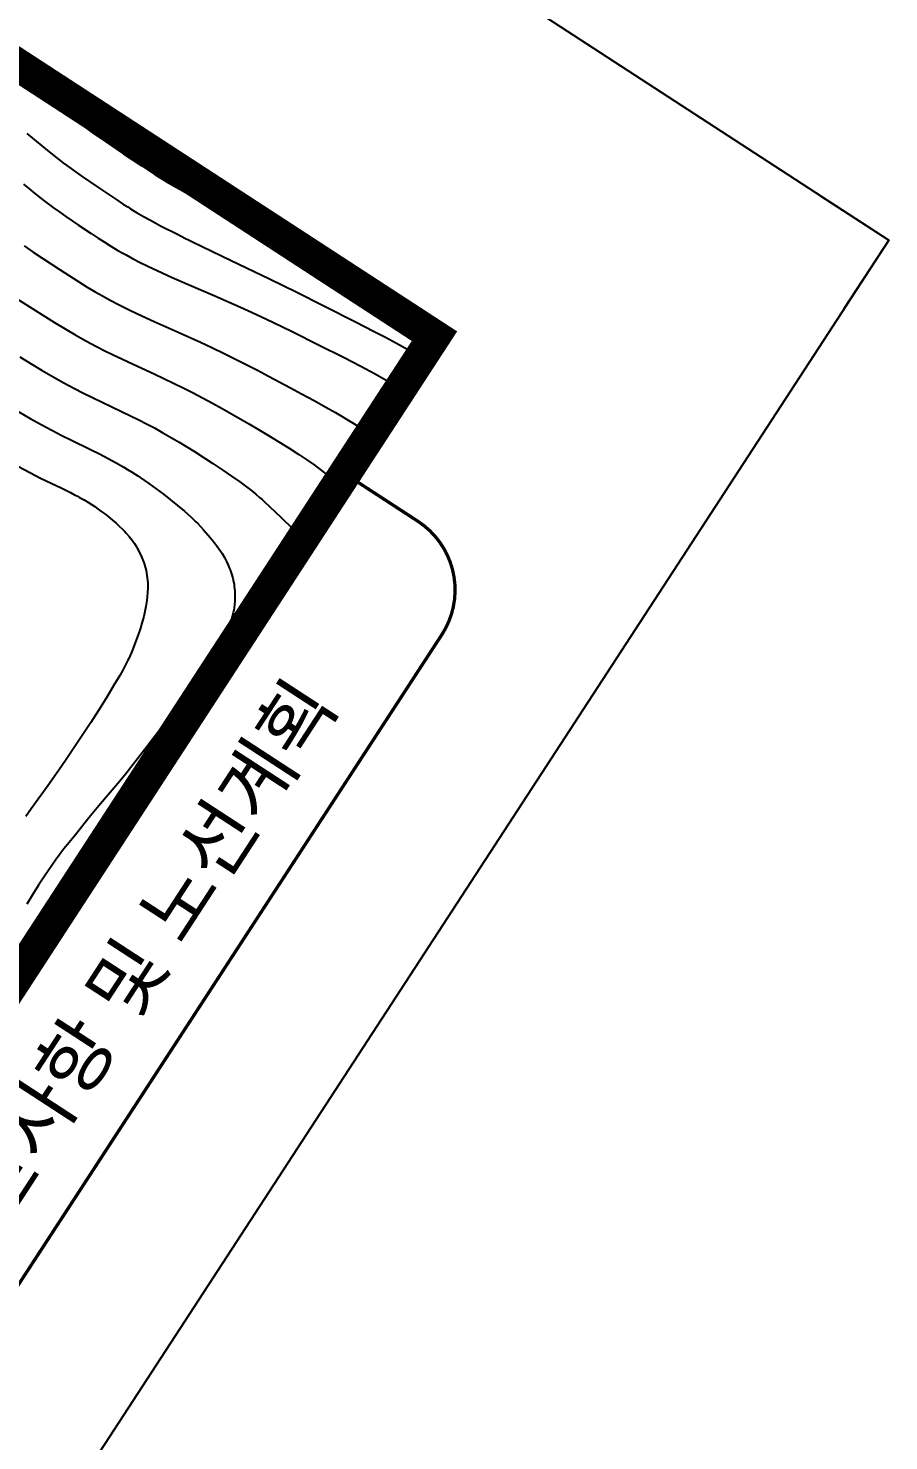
# Model space of a CAD drawing. Header units: millimetres. Extents: x 156921 to 159642, y 477538 to 479586.
# Drawn here: x 157897.3 to 157949.7, y 479053.7 to 479139.7 of the extents above; entities that cross this region are included whole.
import ezdxf
from ezdxf.enums import TextEntityAlignment as Align

# ---------------------------------------------------------------- set-up
doc = ezdxf.new("R2010")
doc.units = ezdxf.units.MM
doc.header["$MEASUREMENT"] = 0
doc.header["$PDSIZE"] = 0.5
doc.linetypes.add('CONT', pattern=[2, 1, 1])
doc.layers.add('99_가이드라인', color=83, linetype='Continuous', plot=False)
for name, color, linetype in [('CX-BORD-LIN1', 4, 'Continuous'), ('CX-BORD-LIN2', 3, 'Continuous'), ('CX-BORD-TEX3', 6, 'Continuous'), ('CX-MISC', 2, 'Continuous'), ('WD_도곽', 7, 'Continuous')]:
    doc.layers.add(name, color=color, linetype=linetype)
doc.layers.add('F0017111', color=94, linetype='Continuous', transparency=0.6)
doc.layers.add('F0017114', color=80, linetype='Continuous', transparency=0.6)
doc.styles.add('TB_TEXT', font='BAREUNDOTUMPRO1.TTF')
doc.styles.add('TB_WBTXT', font='BareunDotumPro3.ttf')

# ---------------------------------------------------------------- blocks, each defined once
blk = doc.blocks.new('WD-INDEX-1', base_point=(3990.447, -477.055))
at = {"color": 253, "true_color": 0xb4b4b4, "const_width": 0.2}
blk.add_lwpolyline([(3995.747, -557.055, 0.414214), (4000.747, -552.055), (4000.747, -492.055, 0.414214), (3995.747, -487.055), (3990.447, -487.055), (3990.447, -557.055)], format="xyb", close=True, dxfattribs=at)
blk.add_point((3990.447, -477.055))
at = {"color": 253, "true_color": 0xb4b4b4, "style": 'TB_WBTXT'}
blk.add_text('0.일반사항 및 노선계획', height=3.5, rotation=90, dxfattribs=at).set_placement((3996.097, -522.055), align=Align.MIDDLE_CENTER)
blk = doc.blocks.new('한맥도곽')
at = {"layer": '99_가이드라인'}
blk.add_lwpolyline([(0, 594), (841, 594), (841, 0), (0, 0)], close=True, dxfattribs=at)
at = {"layer": 'CX-BORD-LIN1', "const_width": 2}
blk.add_lwpolyline([(821, 20), (25, 20), (25, 574), (821, 574)], close=True, dxfattribs=at)
at = {"layer": 'CX-MISC'}
blk.add_line((836.002, 594), (841, 594), dxfattribs=at)
blk.add_lwpolyline([(836.002, 594), (841, 594), (841, 589.002)], dxfattribs=at)
at = {"layer": 'CX-BORD-LIN1', "style": 'TB_TEXT'}
for tag, height, p in [('TR_RDAT5', 3.5, (342.5, 53)), ('TR_DGN5', 3.5, (476.118, 53)), ('TR_CHK5', 3.5, (506.118, 53)), ('TR_APP5', 3.5, (536.118, 53)), ('TR_RNUM5', 3, (310.105, 52.637)), ('TR_RDAT4', 3.5, (342.5, 47)), ('TR_DGN4', 3.5, (476.118, 47)), ('TR_CHK4', 3.5, (506.118, 47)), ('TR_APP4', 3.5, (536.118, 47)), ('TR_RNUM4', 3, (310.105, 46.637)), ('TR_RNUM3', 3, (310.105, 40.637)), ('TR_RDAT3', 3.5, (342.5, 41)), ('TR_DGN3', 3.5, (476.118, 41)), ('TR_CHK3', 3.5, (506.118, 41)), ('TR_APP3', 3.5, (536.118, 41)), ('TR_RNUM2', 3, (310.105, 34.637)), ('TR_RDAT2', 3.5, (342.5, 35)), ('TR_DGN2', 3.5, (476.118, 35)), ('TR_CHK2', 3.5, (506.118, 35)), ('TR_APP2', 3.5, (536.118, 35)), ('TR_RNUM1', 3, (310.105, 28.637)), ('TR_RDAT1', 3.5, (342.5, 29)), ('TR_DGN1', 3.5, (476.118, 29)), ('TR_CHK1', 3.5, (506.118, 29)), ('TR_APP1', 3.5, (536.118, 29))]:
    blk.add_attdef(tag, text='', height=height, dxfattribs=at).set_placement(p, align=Align.MIDDLE_CENTER)
for tag, p in [('TR_RCON5', (367.303, 53)), ('TR_RCON4', (367.303, 47)), ('TR_RCON3', (367.303, 41)), ('TR_RCON2', (367.303, 35)), ('TR_RCON1', (367.303, 29))]:
    blk.add_attdef(tag, text='', height=3.5, dxfattribs=at).set_placement(p, align=Align.MIDDLE_LEFT)
at = {"layer": 'CX-BORD-LIN2', "style": 'TB_TEXT'}
for tag, p in [('TD_VERSION', (825.5, 68.015)), ('적용표준버전', (825.5, 35))]:
    blk.add_attdef(tag, text='', height=3, rotation=90, dxfattribs=at).set_placement(p, align=Align.MIDDLE_CENTER)
at = {"layer": 'CX-BORD-TEX3', "style": 'TB_TEXT'}
for tag, height, p in [('노선이정', 4.5, (170.034, 51.456)), ('설계공구', 4.5, (568, 51.361)), ('도 면 명', 4.5, (696, 43.192)), ('설 계 사', 4.5, (170, 42.588)), ('시공공구', 4.5, (568, 42.687)), ('시 공 사', 4.5, (170, 33.593)), ('도면축척', 4.5, (568.291, 33.513)), ('건설분야', 4.5, (170, 25.125)), ('건설단계', 4.5, (240, 25.125)), ('편철번호', 4.5, (696, 25.002)), ('도면번호', 4.5, (568.291, 24.791)), ('개정번호', 3, (310.082, 23.662)), ('날짜', 3, (342.5, 23.662)), ('내   용', 3, (420.5, 23.662)), ('작성자', 3, (478, 23.662)), ('검토자', 3, (508, 23.662)), ('확인자', 3, (538, 23.662))]:
    blk.add_attdef(tag, text='', height=height, dxfattribs=at).set_placement(p, align=Align.MIDDLE)
at = {"layer": 'CX-BORD-TEX3'}
for tag, height, style, p in [('TD_LNDST', 4.5, 'TB_TEXT', (240, 51.5)), ('TD_DSECT', 4.5, 'TB_TEXT', (600.5, 51.5)), ('TD_DDIST', 4.5, 'TB_TEXT', (649.5, 51.5)), ('TD_DNAME_TOP', 4.5, 'TB_TEXT', (766, 50.118)), ('TD_CSECT', 4.5, 'TB_TEXT', (600.5, 42.5)), ('TD_CDIST', 4.5, 'TB_TEXT', (649.5, 42.5)), ('TD_DNAME_MAIN', 6, 'TB_WBTXT', (766, 41.473)), ('TD_CCOMP', 4.5, 'TB_TEXT', (240, 33.593)), ('TD_SCAL', 4.5, 'TB_TEXT', (632, 33.748)), ('TD_DNAME_BOT', 4, 'TB_TEXT', (766, 33.174)), ('TD_FIELD', 4.5, 'TB_TEXT', (205, 25.125)), ('TD_CSTEP', 4.5, 'TB_TEXT', (275.744, 25.125)), ('TD_DWGCODE', 4.5, 'TB_TEXT', (632, 24.791)), ('TD_DWGNO', 4.5, 'TB_TEXT', (766, 25.002))]:
    blk.add_attdef(tag, text='', height=height, dxfattribs=dict(at, style=style)).set_placement(p, align=Align.MIDDLE_CENTER)
at = {"layer": 'CX-BORD-TEX3', "style": 'TB_TEXT'}
for tag, height, width, p in [('TD_DCOMP', 4.5, 0.85, (240, 42.588)), ('TD_CNAME', 5, 0.8, (90, 27.596))]:
    blk.add_attdef(tag, text='', height=height, dxfattribs=dict(at, width=width)).set_placement(p, align=Align.MIDDLE_CENTER)

msp = doc.modelspace()

# ---------------------------------------------------------------- linework, layer by layer
at = {"layer": 'F0017111', "transparency": 33554521, "flags": 128}
for points in [[(157897.159, 479136.537), (157897.321, 479136.403), (157898.124, 479135.752), (157899.233, 479134.869), (157899.826, 479134.402), (157900.343, 479134.001), (157900.744, 479133.695), (157900.987, 479133.514), (157901.151, 479133.396), (157901.958, 479132.83), (157903.065, 479132.082), (157904.171, 479131.349), (157904.97, 479130.83), (157905.341, 479130.601), (157905.805, 479130.326), (157906.277, 479130.054), (157906.667, 479129.834), (157907.017, 479129.639), (157907.685, 479129.272), (157908.292, 479128.95), (157908.78, 479128.699), (157909.093, 479128.545), (157909.319, 479128.439), (157909.82, 479128.199), (157910.421, 479127.898), (157911.016, 479127.594), (157911.497, 479127.343), (157911.922, 479127.118), (157913.348, 479126.365), (157914.226, 479125.903), (157915.222, 479125.393)], [(157897.18, 479133.334), (157897.517, 479133.045), (157898.313, 479132.387), (157898.732, 479132.05), (157899.11, 479131.752), (157899.413, 479131.516), (157899.607, 479131.37), (157899.746, 479131.269), (157900.474, 479130.752), (157901.55, 479130.017), (157902.659, 479129.276), (157903.064, 479129.01), (157903.313, 479128.85), (157903.484, 479128.743), (157903.856, 479128.517), (157904.286, 479128.269), (157904.702, 479128.038), (157905.032, 479127.86), (157905.32, 479127.709), (157906.38, 479127.163), (157906.792, 479126.956), (157907.06, 479126.824), (157907.256, 479126.73), (157909.62, 479125.599), (157911.949, 479124.479), (157912.74, 479124.092), (157913.613, 479123.656), (157915.272, 479122.821), (157917.238, 479121.823), (157918.294, 479121.283), (157919.019, 479120.909), (157919.684, 479120.555), (157920.562, 479120.074), (157921.187, 479119.725)], [(157897.014, 479126.488), (157897.56, 479126.101), (157898.143, 479125.705), (157899.195, 479125.012), (157900.269, 479124.33), (157900.846, 479123.973), (157901.33, 479123.683), (157901.777, 479123.427), (157902.247, 479123.17), (157902.788, 479122.889), (157903.452, 479122.562), (157904.184, 479122.215), (157904.934, 479121.874), (157906.383, 479121.227), (157907.755, 479120.609), (157908.442, 479120.291), (157909.141, 479119.953), (157910.531, 479119.26), (157911.215, 479118.908), (157911.898, 479118.547), (157913.227, 479117.837), (157913.911, 479117.468), (157914.668, 479117.051), (157915.389, 479116.647), (157915.964, 479116.318), (157917.058, 479115.671), (157917.634, 479115.316), (157918.112, 479115.004)], [(157896.546, 479123.27), (157897.692, 479122.535), (157898.849, 479121.813), (157899.499, 479121.418), (157900.163, 479121.03), (157900.803, 479120.67), (157901.383, 479120.36), (157901.922, 479120.086), (157902.439, 479119.833), (157902.992, 479119.573), (157903.638, 479119.275), (157904.934, 479118.679), (157906.11, 479118.125), (157906.695, 479117.838), (157907.3, 479117.526), (157908.489, 479116.891), (157909.063, 479116.575), (157909.639, 479116.245), (157910.737, 479115.61), (157911.286, 479115.291), (157911.893, 479114.927), (157913.159, 479114.147), (157913.742, 479113.776), (157914.227, 479113.452), (157914.67, 479113.138), (157915.127, 479112.794), (157915.597, 479112.42), (157916.078, 479112.011), (157916.132, 479111.964)], [(157896.75, 479119.714), (157897.429, 479119.296), (157898.094, 479118.895), (157898.768, 479118.501), (157899.424, 479118.131), (157900.035, 479117.803), (157900.613, 479117.507), (157901.169, 479117.233), (157902.343, 479116.676), (157902.943, 479116.392), (157903.484, 479116.131), (157903.985, 479115.883), (157904.464, 479115.641), (157904.947, 479115.385), (157905.459, 479115.098), (157906.448, 479114.523), (157906.912, 479114.241), (157907.38, 479113.943), (157908.495, 479113.215), (157909.103, 479112.813), (157909.642, 479112.45), (157910.142, 479112.1), (157910.634, 479111.737), (157910.879, 479111.546), (157911.125, 479111.343), (157911.342, 479111.157), (157911.497, 479111.018), (157911.623, 479110.901), (157912.644, 479109.947), (157912.894, 479109.709), (157913.125, 479109.481), (157913.314, 479109.29), (157913.437, 479109.159), (157913.528, 479109.058), (157913.705, 479108.856), (157913.872, 479108.651), (157913.927, 479108.578)], [(157896.69, 479116.371), (157897.374, 479115.972), (157898.044, 479115.593), (157898.687, 479115.246), (157899.304, 479114.927), (157899.899, 479114.633), (157901.048, 479114.077), (157901.6, 479113.802), (157902.125, 479113.525), (157902.619, 479113.254), (157903.075, 479112.998), (157903.3, 479112.865), (157903.541, 479112.715), (157903.762, 479112.573), (157903.928, 479112.462), (157904.067, 479112.366), (157904.593, 479112.002), (157905.055, 479111.673), (157905.488, 479111.354), (157905.924, 479111.016), (157906.356, 479110.667), (157906.779, 479110.313), (157906.984, 479110.133), (157907.182, 479109.952), (157907.351, 479109.791), (157907.467, 479109.675), (157907.557, 479109.581), (157907.933, 479109.177), (157908.34, 479108.714), (157908.543, 479108.468), (157908.731, 479108.222), (157908.885, 479108.009), (157908.986, 479107.856), (157909.061, 479107.735), (157909.204, 479107.492), (157909.333, 479107.246), (157909.437, 479107.03), (157909.503, 479106.874), (157909.551, 479106.749), (157909.638, 479106.497), (157909.71, 479106.243), (157909.762, 479106.02), (157909.79, 479105.859), (157909.807, 479105.73), (157909.832, 479105.469), (157909.844, 479105.204), (157909.844, 479104.969), (157909.836, 479104.798), (157909.824, 479104.66), (157909.791, 479104.389), (157909.74, 479104.127), (157909.685, 479103.905), (157909.635, 479103.751), (157909.588, 479103.632), (157909.398, 479103.154), (157909.198, 479102.672), (157909.092, 479102.433), (157908.981, 479102.199), (157908.879, 479101.997), (157908.803, 479101.856), (157908.74, 479101.745), (157908.609, 479101.523), (157908.472, 479101.3), (157908.346, 479101.106), (157908.252, 479100.967), (157908.174, 479100.856), (157907.872, 479100.414), (157907.594, 479099.976), (157907.454, 479099.758), (157907.303, 479099.541), (157907.163, 479099.35), (157907.056, 479099.213), (157906.966, 479099.104), (157906.257, 479098.232), (157905.359, 479097.099), (157904.864, 479096.468), (157904.478, 479095.966), (157903.623, 479094.854), (157903.135, 479094.237), (157902.718, 479093.732), (157901.665, 479092.493), (157901.041, 479091.745), (157900.795, 479091.443), (157900.633, 479091.24), (157900.513, 479091.086), (157900.052, 479090.501), (157899.628, 479089.979), (157899.432, 479089.737), (157899.249, 479089.503), (157899.099, 479089.304), (157898.998, 479089.166), (157898.923, 479089.059), (157898.255, 479088.086), (157897.887, 479087.527), (157897.52, 479086.941), (157897.166, 479086.366)]]:
    msp.add_lwpolyline(points, dxfattribs=at)
at = {"layer": 'F0017114', "transparency": 33554521, "flags": 128}
for points in [[(157896.964, 479130.24), (157897.29, 479129.968), (157897.664, 479129.664), (157898.039, 479129.368), (157898.227, 479129.223), (157898.462, 479129.045), (157898.792, 479128.802), (157899.17, 479128.531), (157899.549, 479128.267), (157900.311, 479127.748), (157901.083, 479127.232), (157901.277, 479127.103), (157901.525, 479126.942), (157901.88, 479126.718), (157902.295, 479126.463), (157902.72, 479126.208), (157902.935, 479126.082), (157903.211, 479125.926), (157903.608, 479125.712), (157904.073, 479125.471), (157904.551, 479125.236), (157905.406, 479124.833), (157906.03, 479124.552), (157907.052, 479124.112), (157908.613, 479123.438), (157910.188, 479122.749), (157910.848, 479122.447), (157911.777, 479122.012), (157912.706, 479121.569), (157913.369, 479121.245), (157914.944, 479120.454), (157916.492, 479119.673), (157917.472, 479119.168), (157918.395, 479118.676), (157918.925, 479118.383), (157919.626, 479117.987), (157919.937, 479117.807)], [(157896.671, 479113.043), (157897.346, 479112.675), (157898.006, 479112.335), (157898.643, 479112.021), (157899.252, 479111.729), (157899.834, 479111.445), (157900.081, 479111.318), (157900.253, 479111.227), (157900.388, 479111.153), (157900.655, 479111.001), (157900.918, 479110.842), (157901.144, 479110.698), (157901.304, 479110.591), (157901.429, 479110.503), (157901.677, 479110.325), (157901.918, 479110.144), (157902.125, 479109.985), (157902.269, 479109.869), (157902.382, 479109.776), (157902.603, 479109.587), (157902.816, 479109.392), (157902.998, 479109.218), (157903.122, 479109.09), (157903.219, 479108.986), (157903.407, 479108.771), (157903.583, 479108.545), (157903.729, 479108.339), (157903.826, 479108.185), (157903.9, 479108.058), (157904.039, 479107.799), (157904.161, 479107.533), (157904.258, 479107.296), (157904.317, 479107.122), (157904.359, 479106.981), (157904.398, 479106.838), (157904.432, 479106.692), (157904.485, 479106.391), (157904.519, 479106.121), (157904.532, 479105.92), (157904.534, 479105.756), (157904.534, 479105.589), (157904.529, 479105.418), (157904.503, 479105.065), (157904.465, 479104.745), (157904.426, 479104.507), (157904.387, 479104.31), (157904.296, 479103.909), (157904.184, 479103.493), (157904.07, 479103.118), (157903.976, 479102.842), (157903.892, 479102.615), (157903.731, 479102.188), (157903.582, 479101.814), (157903.461, 479101.525), (157903.382, 479101.349), (157903.324, 479101.23), (157903.187, 479100.963), (157903.01, 479100.637), (157902.827, 479100.312), (157902.673, 479100.047), (157902.534, 479099.811), (157902.042, 479098.986), (157901.679, 479098.397), (157901.067, 479097.441), (157900.104, 479095.984), (157899.533, 479095.134), (157899.118, 479094.528), (157898.446, 479093.573), (157897.44, 479092.179), (157897.108, 479091.714)]]:
    msp.add_lwpolyline(points, dxfattribs=at)

# ---------------------------------------------------------------- block references
at = {"rotation": 326.9270375787892}
msp.add_blockref('한맥도곽', (156920.788, 479088.004), dxfattribs=at)
at = {"layer": 'WD_도곽', "color": 9, "linetype": 'CONT', "rotation": 326.9270375787892}
msp.add_blockref('WD-INDEX-1', (157922.002, 479120.977), dxfattribs=at)

doc.saveas('drawing.dxf')
